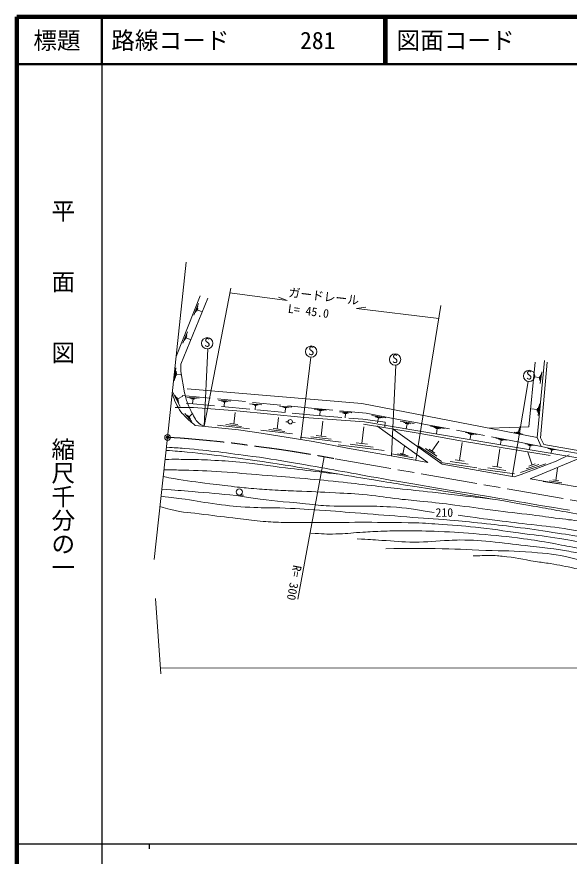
# Model space of a CAD drawing. Units: millimetres, scale not verified. Extents: x 40000 to 680000, y 20000 to 380000.
# Drawn here: x 40000 to 156932, y 202409 to 380000 of the extents above; entities that cross this region are included whole.
import ezdxf
from ezdxf.enums import TextEntityAlignment as Align

# ---------------------------------------------------------------- set-up
doc = ezdxf.new("R2010")
doc.units = ezdxf.units.MM
doc.header["$LTSCALE"] = 1000
doc.header["$PDMODE"] = 32
doc.header["$PDSIZE"] = 500
doc.linetypes.add('CHAIN', pattern=[18.5, 12, -1.5, 3.5, -1.5])
doc.linetypes.add('DASHED', pattern=[7.5, 6, -1.5])
for name, color, linetype, lineweight in [('M-BGD', 7, 'Continuous', 13), ('M-BMK', 7, 'CHAIN', 13), ('M-STR-HTXT', 7, 'Continuous', 13), ('M-TTL', 2, 'Continuous', 140), ('M-TTL-BAND', 7, 'Continuous', 25), ('M-TTL-LINE', 7, 'Continuous', 50), ('M-TTL-TXT', 7, 'Continuous', 13)]:
    doc.layers.add(name, color=color, linetype=linetype, lineweight=lineweight)
doc.layers.add('M-OTRS', color=6, linetype='Continuous')
doc.styles.add('@ＭＳ ゴシック', font='')
doc.styles.add('ＭＳ ゴシック', font='')
doc.styles.get('@ＭＳ ゴシック').set_extended_font_data('@MS Gothic')
doc.styles.get('ＭＳ ゴシック').set_extended_font_data('MS Gothic')

msp = doc.modelspace()

# ---------------------------------------------------------------- linework, layer by layer
at = {"layer": 'M-BGD'}
for p, q in [((78827, 320987), (73750, 308146)), ((77497, 316849), (78435, 319348)), ((77845, 317431), (78314, 318681)), ((78076, 317701), (78311, 318326)), ((78193, 318013), (79102, 317672)), ((75125, 310958), (76130, 313351)), ((75485, 311510), (75987, 312707)), ((75719, 311764), (75970, 312362)), ((75845, 312063), (76715, 311698)), ((80437, 309740), (79637, 293356)), ((102241, 307975), (100097, 290570)), ((151683, 307254), (150165, 290983)), ((73395, 303063), (73663, 305731)), ((120234, 306312), (119327, 287082)), ((73583, 303718), (73717, 305052)), ((73738, 304039), (73805, 304706)), ((73772, 304373), (74742, 304275)), ((150650, 303663), (149420, 303812)), ((150687, 303970), (150613, 303355)), ((150878, 304259), (150729, 303029)), ((151107, 304855), (150808, 302395)), ((148238, 302829), (144834, 282756)), ((74565, 297586), (73032, 300520)), ((74315, 298389), (73548, 299856)), ((74257, 298826), (73873, 299559)), ((74065, 299192), (75132, 299750)), ((76025, 299498), (78616, 299292)), ((76664, 299329), (77959, 299226)), ((76978, 299185), (77626, 299134)), ((77302, 299160), (77227, 298218)), ((82716, 298868), (85307, 298662)), ((83355, 298699), (84650, 298596)), ((83669, 298555), (84317, 298504)), ((83993, 298530), (83918, 297588)), ((89280, 298141), (91871, 297935)), ((89919, 297972), (91214, 297869)), ((90233, 297828), (90881, 297777)), ((90557, 297803), (90482, 296861)), ((95595, 297643), (98185, 297437)), ((96233, 297473), (97528, 297371)), ((96548, 297330), (97195, 297278)), ((96871, 297304), (96797, 296362)), ((102958, 296988), (105549, 296783)), ((103597, 296819), (104892, 296716)), ((103911, 296676), (104559, 296624)), ((104235, 296650), (104160, 295708)), ((150175, 296905), (148945, 297054)), ((150212, 297212), (150137, 296598)), ((150403, 297501), (150254, 296271)), ((150631, 298098), (150333, 295638)), ((77077, 294412), (75539, 296066)), ((76768, 294895), (75998, 295722)), ((76650, 295172), (76266, 295585)), ((76458, 295379), (77060, 295938)), ((85952, 293829), (86249, 296271)), ((95102, 292776), (95399, 295218)), ((108297, 296407), (110887, 296201)), ((108935, 296238), (110230, 296135)), ((109249, 296094), (109897, 296043)), ((109573, 296068), (109498, 295126)), ((115132, 295659), (118088, 295152)), ((115848, 295398), (117326, 295144)), ((116195, 295200), (116933, 295073)), ((116564, 295137), (116380, 294062)), ((89235, 292810), (82520, 293627)), ((87594, 293320), (84236, 293728)), ((86791, 293727), (85113, 293931)), ((104431, 291294), (104815, 294450)), ((113036, 289701), (113466, 293241)), ((126996, 285733), (116229, 293477)), ((121172, 294428), (124128, 293922)), ((121888, 294167), (123366, 293914)), ((122235, 293970), (122974, 293843)), ((122604, 293906), (122420, 292832)), ((127580, 293390), (130536, 292883)), ((128296, 293129), (129774, 292876)), ((146206, 292114), (146409, 293026)), ((98385, 291757), (91670, 292574)), ((96743, 292267), (93386, 292675)), ((95941, 292674), (94262, 292878)), ((105516, 291162), (103346, 291426)), ((128643, 292931), (129382, 292804)), ((129012, 292868), (128828, 291793)), ((134944, 292045), (137359, 291631)), ((135529, 291832), (136737, 291625)), ((135812, 291670), (136416, 291567)), ((136114, 291619), (135963, 290740)), ((147067, 291684), (145244, 292089)), ((146637, 291899), (145725, 292102)), ((146434, 292064), (145978, 292165)), ((108675, 289978), (99996, 291033)), ((106553, 290636), (102214, 291164)), ((115416, 288963), (110549, 289555)), ((114253, 289553), (111819, 289849)), ((127869, 288090), (129310, 290238)), ((133716, 286108), (134269, 289908)), ((141382, 290856), (143737, 290452)), ((141952, 290648), (143130, 290446)), ((142228, 290491), (142817, 290390)), ((142523, 290440), (142376, 289584)), ((147645, 289626), (149708, 289273)), ((117796, 288224), (108061, 289408)), ((121723, 287513), (122034, 289157)), ((129926, 285932), (125092, 289173)), ((128897, 287011), (126481, 288631)), ((128473, 287684), (127265, 288495)), ((141669, 284776), (142222, 288575)), ((149058, 285171), (148141, 287867)), ((148145, 289444), (149176, 289267)), ((148387, 289306), (148902, 289218)), ((148645, 289262), (148516, 288512)), ((152383, 288682), (154145, 288380)), ((152810, 288526), (153691, 288375)), ((153017, 288408), (153457, 288333)), ((153237, 288370), (153127, 287730)), ((123905, 286673), (119384, 287530)), ((122814, 287093), (120553, 287521)), ((122288, 287405), (121157, 287620)), ((134666, 285970), (132766, 286247)), ((137377, 284606), (129779, 285711)), ((135547, 285357), (131748, 285910)), ((145330, 283273), (137732, 284379)), ((143500, 284024), (139700, 284577)), ((142619, 284638), (140719, 284914)), ((151983, 285413), (146591, 283580)), ((150520, 285292), (147824, 284375)), ((149732, 285400), (148384, 284941)), ((154096, 281926), (154476, 284539)), ((156613, 280893), (151389, 281653)), ((155355, 281410), (152742, 281790)), ((154749, 281831), (153443, 282021))]:
    msp.add_line(p, q, dxfattribs=at)
at = {"layer": 'M-BGD', "color": 1}
for p, q in [((96944, 294323), (97429, 294291)), ((98317, 294233), (98937, 294192)), ((87108, 278816), (88015, 278816))]:
    msp.add_line(p, q, dxfattribs=at)
at = {"layer": 'M-BGD'}
for points in [[(75884, 328079), (71916, 291009), (69048, 265178)], [(80424, 320495), (74740, 306490), (74757, 304972), (75505, 300445)], [(73492, 297360), (77433, 297345), (86547, 296628), (100824, 295205), (113612, 294273), (166654, 285376), (186383, 282287), (200014, 280652), (211823, 281558), (221256, 284053), (231865, 287444), (240957, 290967), (253836, 297325), (265122, 312086)], [(140057, 292949), (148402, 293236), (149723, 306934)], [(152278, 306962), (150868, 290942), (151588, 289502), (166768, 286805), (186357, 283641), (198968, 281935), (199217, 282308), (199779, 296053)], [(76097, 301263), (113068, 298198), (150165, 290983), (150991, 289095)], [(77776, 293540), (86902, 292638), (91721, 291921), (102764, 290140), (110023, 288709), (121248, 286746), (126996, 285733)], [(113359, 293847), (118095, 293037), (125370, 291822), (134367, 290248), (152886, 287151)], [(156901, 287333), (154185, 285996), (146760, 283140), (145306, 282672), (130006, 285372), (119694, 292770)], [(150991, 289095), (154751, 288340), (166447, 286316), (183308, 283629), (186339, 283064), (194803, 281965), (199735, 281223)], [(159291, 286717), (148673, 282266), (165271, 279455), (188609, 275487), (194476, 277218), (199804, 279077), (201051, 279711), (202421, 280739)]]:
    msp.add_lwpolyline(points, dxfattribs=at)
at = {"layer": 'M-BGD', "linetype": 'DASHED'}
for points in [[(74994, 299896), (100932, 297349), (113931, 296116), (119700, 294994), (125717, 293904), (146075, 290075), (150991, 289095)], [(75866, 298223), (102835, 295732), (113273, 294859), (117977, 294220), (117899, 293239)]]:
    msp.add_lwpolyline(points, dxfattribs=at)
at = {"layer": 'M-BGD', "color": 1}
for centre, radius in [((80309, 310933), 1200), ((102322, 309172), 1200), ((120066, 307500), 1200), ((148429, 304014), 1200), ((97878, 294329), 450), ((87108, 279464), 648)]:
    msp.add_circle(centre, radius, dxfattribs=at)
at = {"layer": 'M-BGD'}
msp.add_circle((71916, 291009), 600, dxfattribs=at)
for points, knots in [([(72911, 300308), (73243, 299304), (73341, 298984), (73733, 298186), (74083, 297472), (74281, 297064), (74758, 296427), (75125, 295936), (75382, 295703), (75810, 295264), (76523, 294532), (76822, 294316), (77776, 293540)], [0, 0, 0, 0, 1, 1, 1, 2, 2, 2, 3, 3, 3, 4, 4, 4, 4]), ([(75505, 300445), (75809, 299246), (75902, 298866), (76288, 297901), (76659, 296972), (76925, 296473), (77417, 295602), (77720, 295065), (77843, 294717), (78272, 294273), (78718, 293811), (79000, 293675), (79637, 293356)], [0, 0, 0, 0, 1, 1, 1, 2, 2, 2, 3, 3, 3, 4, 4, 4, 4]), ([(71611, 288267), (73767, 288110), (74332, 288057), (76073, 287897), (79379, 287594), (81224, 287351), (84517, 286932), (87923, 286498), (89829, 286239), (93225, 285732), (96011, 285316), (97566, 285042), (100345, 284579), (103451, 284062), (104431, 283888), (108291, 283212)], [0, 0, 0, 0, 1, 1, 1, 2, 2, 2, 3, 3, 3, 4, 4, 4, 5, 5, 5, 5]), ([(71685, 288934), (73543, 288830), (74039, 288779), (75546, 288661), (81191, 288220), (84329, 287712), (89945, 286989), (93867, 286485), (96046, 286073), (99946, 285416), (106282, 284348), (109807, 283607), (116136, 282497), (124336, 281058), (128940, 280317), (137150, 278937), (144888, 277636), (147310, 277233), (156963, 275629)], [0, 0, 0, 0, 1, 1, 1, 2, 2, 2, 3, 3, 3, 4, 4, 4, 5, 5, 5, 6, 6, 6, 6]), ([(71400, 286367), (73598, 286383), (74173, 286385), (75949, 286358), (77940, 286329), (79056, 286307), (81044, 286203), (83455, 286076), (84808, 286012), (87213, 285782), (90997, 285421), (93098, 285042), (96871, 284582), (99724, 284235), (101324, 284054), (104178, 283710), (105784, 283516), (106287, 283456), (108291, 283212)], [0, 0, 0, 0, 1, 1, 1, 2, 2, 2, 3, 3, 3, 4, 4, 4, 5, 5, 5, 6, 6, 6, 6]), ([(70996, 282722), (72062, 282502), (72351, 282456), (73223, 282298), (76194, 281758), (77882, 281595), (80877, 281207), (82903, 280945), (84040, 280811), (86070, 280584), (87667, 280406), (88561, 280301), (90162, 280169), (91937, 280023), (92933, 279962), (94711, 279868), (96455, 279775), (97432, 279748), (99177, 279670), (102402, 279526), (104210, 279472), (107433, 279296), (110070, 279153), (111552, 279112), (114179, 278845), (116803, 278578), (118256, 278282), (120878, 277988), (122901, 277760), (124041, 277690), (126065, 277474), (128654, 277197), (130104, 277039), (132686, 276710), (135842, 276309), (137600, 276009), (140756, 275604), (144013, 275187), (145845, 275011), (149102, 274600), (151322, 274321), (152562, 274138), (154781, 273853), (156833, 273589), (157991, 273499), (160039, 273198), (161917, 272923), (162962, 272725), (164829, 272380)], [0, 0, 0, 0, 1, 1, 1, 2, 2, 2, 3, 3, 3, 4, 4, 4, 5, 5, 5, 6, 6, 6, 7, 7, 7, 8, 8, 8, 9, 9, 9, 10, 10, 10, 11, 11, 11, 12, 12, 12, 13, 13, 13, 14, 14, 14, 15, 15, 15, 16, 16, 16, 16]), ([(71153, 284136), (73151, 284139), (73678, 284127), (75296, 284095), (78432, 284033), (80189, 283942), (83319, 283737), (86694, 283515), (88578, 283307), (91950, 283036), (95071, 282784), (96821, 282666), (99941, 282397), (103132, 282122), (104920, 281969), (108105, 281634), (110846, 281345), (112376, 281135), (115115, 280823), (117281, 280577), (118494, 280439), (120661, 280200), (123514, 279886), (125114, 279725), (127967, 279406), (129794, 279202), (130815, 279073), (132641, 278861), (136042, 278464), (137956, 278306), (141349, 277848), (143870, 277508), (145262, 277190), (147768, 276757), (151947, 276036), (154276, 275560), (158460, 274867), (161609, 274346), (163381, 274105), (166530, 273579), (172274, 272620), (175480, 272010), (181204, 270933), (183594, 270484), (184914, 270130), (187311, 269718), (189708, 269307), (191059, 269105), (193480, 268877), (196511, 268592), (198210, 268312), (201254, 268332), (201893, 268336), (202250, 268384), (202889, 268410), (204781, 268485), (205843, 268450), (207734, 268534), (209451, 268610), (210417, 268613), (212128, 268783), (213721, 268942), (214604, 269114), (216188, 269344), (218362, 269660), (219054, 269777), (221745, 270213)], [0, 0, 0, 0, 1, 1, 1, 2, 2, 2, 3, 3, 3, 4, 4, 4, 5, 5, 5, 6, 6, 6, 7, 7, 7, 8, 8, 8, 9, 9, 9, 10, 10, 10, 11, 11, 11, 12, 12, 12, 13, 13, 13, 14, 14, 14, 15, 15, 15, 16, 16, 16, 17, 17, 17, 18, 18, 18, 19, 19, 19, 20, 20, 20, 21, 21, 21, 22, 22, 22, 22]), ([(108291, 283212), (112404, 282545), (113436, 282378), (116733, 281837), (119058, 281456), (120359, 281231), (122684, 280856), (125664, 280376), (127338, 280134), (130318, 279656), (134578, 278974), (136283, 278684), (140699, 277934)], [0, 0, 0, 0, 1, 1, 1, 2, 2, 2, 3, 3, 3, 4, 4, 4, 4]), ([(101133, 276986), (95780, 277469), (94335, 277538), (90010, 278154), (88604, 278355), (87827, 278542), (86415, 278699), (82796, 279104), (80759, 279245), (77130, 279556), (74620, 279771), (73827, 279838), (70703, 280084)], [0, 0, 0, 0, 1, 1, 1, 2, 2, 2, 3, 3, 3, 4, 4, 4, 4]), ([(70533, 278551), (72988, 278285), (73637, 278206), (75620, 277939), (78252, 277584), (79701, 277215), (82335, 276880), (85045, 276534), (86571, 276374), (89298, 276225), (91784, 276090), (93183, 276181), (95670, 276085), (98959, 275959), (100799, 275835), (104083, 275618), (107510, 275391), (109428, 275228), (112853, 274963), (116651, 274670), (118776, 274477), (122574, 274185), (126121, 273911), (128113, 273820), (131657, 273515), (134313, 273285), (135798, 273124), (138449, 272845), (141208, 272554), (142754, 272398), (145506, 272050), (148622, 271657), (150364, 271410), (153467, 270929), (156162, 270510), (157670, 270265), (160353, 269776), (162080, 269461), (163047, 269279), (164761, 268903), (166863, 268443), (168034, 268149), (170105, 267564), (171805, 267083), (172752, 266787), (174404, 266162), (176498, 265369), (177665, 264878), (179623, 263794), (181066, 262994), (181901, 262553), (183160, 261488), (183958, 260812), (184368, 260379), (185013, 259556), (185658, 258734), (185856, 258374), (186447, 257297)], [0, 0, 0, 0, 1, 1, 1, 2, 2, 2, 3, 3, 3, 4, 4, 4, 5, 5, 5, 6, 6, 6, 7, 7, 7, 8, 8, 8, 9, 9, 9, 10, 10, 10, 11, 11, 11, 12, 12, 12, 13, 13, 13, 14, 14, 14, 15, 15, 15, 16, 16, 16, 17, 17, 17, 18, 18, 18, 19, 19, 19, 19]), ([(70293, 276397), (71357, 276050), (71689, 275979), (72593, 275750), (75264, 275074), (76843, 275104), (79573, 274732), (82359, 274353), (83925, 274182), (86718, 273850), (88595, 273626), (89643, 273460), (91527, 273299), (93263, 273151), (94240, 273100), (95982, 273039), (98954, 272936), (100621, 273046), (103595, 273039), (111697, 273021), (116238, 273115), (124338, 272930), (126562, 272880), (127805, 272759), (130024, 272603), (133230, 272379), (135025, 272231), (138218, 271871), (141854, 271462), (143876, 271111), (147503, 270625), (150406, 270235), (152045, 270106), (154934, 269628), (157440, 269213), (158843, 268968), (161321, 268413), (163427, 267941), (164609, 267667), (166665, 267011), (169610, 266070), (171272, 265502), (174018, 264082), (176081, 263015), (177218, 262317), (178972, 260795), (180448, 259514), (180969, 258926), (182415, 257165)], [0, 0, 0, 0, 1, 1, 1, 2, 2, 2, 3, 3, 3, 4, 4, 4, 5, 5, 5, 6, 6, 6, 7, 7, 7, 8, 8, 8, 9, 9, 9, 10, 10, 10, 11, 11, 11, 12, 12, 12, 13, 13, 13, 14, 14, 14, 15, 15, 15, 16, 16, 16, 16]), ([(128380, 275116), (124021, 275815), (122763, 276076), (119126, 276308), (116857, 276453), (115581, 276462), (113308, 276495), (110524, 276535), (108960, 276353), (106181, 276518), (104204, 276636), (103519, 276696), (101133, 276986)], [0, 0, 0, 0, 1, 1, 1, 2, 2, 2, 3, 3, 3, 4, 4, 4, 4]), ([(201892, 260663), (200982, 260366), (200753, 260292), (200022, 260056), (197652, 259288), (196341, 258804), (193947, 258116), (193334, 257940), (192991, 257814), (192358, 257742), (191708, 257669), (191331, 257790), (190698, 257953), (190204, 258080), (189961, 258257), (189507, 258490), (188739, 258884), (188317, 259123), (187583, 259577), (186088, 260500), (185296, 261089), (183844, 262077), (182809, 262781), (182309, 263296), (181227, 263923), (178906, 265268), (177589, 266027), (175093, 267008), (173295, 267714), (172288, 268135), (170419, 268620), (166522, 269632), (164281, 269957), (160347, 270817), (159015, 271108), (158283, 271349), (156936, 271564), (153847, 272060), (152096, 272190), (148991, 272569), (146171, 272914), (144588, 273081), (141770, 273434), (138518, 273841), (137489, 273983), (133451, 274532)], [0, 0, 0, 0, 1, 1, 1, 2, 2, 2, 3, 3, 3, 4, 4, 4, 5, 5, 5, 6, 6, 6, 7, 7, 7, 8, 8, 8, 9, 9, 9, 10, 10, 10, 11, 11, 11, 12, 12, 12, 13, 13, 13, 14, 14, 14, 15, 15, 15, 15]), ([(102265, 270748), (104767, 270592), (105492, 270543), (107561, 270582), (109549, 270619), (110656, 270793), (112640, 270914), (114352, 271019), (115309, 271103), (117023, 271164), (119014, 271234), (120130, 271253), (122122, 271247), (124940, 271238), (126520, 271237), (129335, 271112), (132667, 270964), (134533, 270841), (137857, 270566), (141545, 270262), (143613, 270074), (147282, 269585), (149650, 269269), (150969, 269029), (153321, 268609), (155317, 268252), (156430, 268023), (158420, 267632), (160247, 267274), (161293, 267167), (163094, 266698), (164627, 266298), (165472, 266017), (166968, 265493), (168135, 265084), (168800, 264878), (169928, 264371), (170694, 264027), (170958, 263901), (171860, 263426)], [0, 0, 0, 0, 1, 1, 1, 2, 2, 2, 3, 3, 3, 4, 4, 4, 5, 5, 5, 6, 6, 6, 7, 7, 7, 8, 8, 8, 9, 9, 9, 10, 10, 10, 11, 11, 11, 12, 12, 12, 13, 13, 13, 13]), ([(112079, 269578), (114582, 269401), (115220, 269359), (117235, 269235), (119936, 269068), (121446, 268844), (124152, 268861), (127046, 268880), (128661, 269106), (131552, 269235), (132428, 269274), (132918, 269314), (133795, 269313), (136703, 269309), (138330, 269125), (141226, 268861), (144148, 268595), (145773, 268336), (148688, 268004), (150635, 267783), (151732, 267710), (153674, 267444), (155122, 267245), (155931, 267117), (157366, 266836), (160123, 266295), (161658, 265915), (164345, 265091), (165748, 264661), (166568, 264451), (167850, 263736), (169073, 263054), (169521, 262669), (170732, 261602)], [0, 0, 0, 0, 1, 1, 1, 2, 2, 2, 3, 3, 3, 4, 4, 4, 5, 5, 5, 6, 6, 6, 7, 7, 7, 8, 8, 8, 9, 9, 9, 10, 10, 10, 11, 11, 11, 11]), ([(118110, 267455), (123146, 267545), (124490, 267567), (128578, 267502), (132752, 267435), (135086, 267267), (139257, 267105), (143082, 266956), (145237, 267060), (149049, 266707), (152280, 266408), (154129, 266339), (157274, 265539), (160416, 264740), (162212, 264312), (165173, 262992), (166340, 262472), (166772, 262293), (168117, 261566)], [0, 0, 0, 0, 1, 1, 1, 2, 2, 2, 3, 3, 3, 4, 4, 4, 5, 5, 5, 6, 6, 6, 6]), ([(141285, 266022), (141986, 265968), (142178, 265941), (142749, 265882), (145518, 265593), (147038, 265193), (149791, 264776), (151013, 264590), (151702, 264510), (152922, 264308), (154959, 263972), (156098, 263760), (158110, 263296), (159528, 262968), (160326, 262787), (161708, 262330), (162584, 262040), (163091, 261909), (163920, 261504), (164523, 261210), (164741, 261088), (165416, 260663)], [0, 0, 0, 0, 1, 1, 1, 2, 2, 2, 3, 3, 3, 4, 4, 4, 5, 5, 5, 6, 6, 6, 7, 7, 7, 7])]:
    msp.add_open_spline(points, degree=3, knots=knots, dxfattribs=at)
msp.add_open_spline([(136611, 265975), (138948, 265999), (138948, 265999), (141285, 266022)], degree=3, dxfattribs=at)
at = {"layer": 'M-BMK'}
msp.add_line((107364, 286509), (184499, 273033), dxfattribs=at)
msp.add_open_spline([(71916, 291009), (72618, 290992), (72805, 290981), (73375, 290955), (75108, 290876), (76075, 290764), (77803, 290608), (80746, 290340), (82396, 290196), (85332, 289855), (87536, 289598), (88762, 289381), (90961, 289086), (92857, 288832), (93922, 288719), (95815, 288446), (98254, 288093), (99614, 287851), (102046, 287449), (104127, 287104), (105286, 286872), (107364, 286509)], degree=3, knots=[0, 0, 0, 0, 1, 1, 1, 2, 2, 2, 3, 3, 3, 4, 4, 4, 5, 5, 5, 6, 6, 6, 7, 7, 7, 7], dxfattribs=at)
msp.add_open_spline([(127995, 282925), (127995, 282925), (127995, 282925), (127995, 282925)], degree=3, dxfattribs=at)
at = {"layer": 'M-OTRS'}
msp.add_point((71916, 291009), dxfattribs=at)
at = {"layer": 'M-STR-HTXT'}
for p, q in [((85298, 322603), (79637, 293356)), ((85097, 321566), (97225, 319947)), ((97225, 319947), (95381, 320715)), ((111921, 318285), (113901, 318566)), ((111921, 318285), (129345, 316168)), ((129792, 318915), (124459, 286180)), ((105097, 286915), (99493, 256791)), ((69359, 256961), (70523, 240973)), ((70433, 242215), (558444, 242651))]:
    msp.add_line(p, q, dxfattribs=at)
at = {"layer": 'M-TTL'}
for p, q in [((40000, 380000), (40000, 20000)), ((680000, 380000), (40000, 380000))]:
    msp.add_line(p, q, dxfattribs=at)
at = {"layer": 'M-TTL-BAND'}
for p, q in [((58000, 370000), (58000, 20000)), ((40000, 205000), (579000, 205000)), ((68000, 205000), (68000, 204000))]:
    msp.add_line(p, q, dxfattribs=at)
at = {"layer": 'M-TTL-LINE'}
for p, q in [((58000, 380000), (58000, 370000)), ((117750, 380000), (117750, 370000)), ((118250, 380000), (118250, 370000)), ((40000, 370000), (680000, 370000))]:
    msp.add_line(p, q, dxfattribs=at)

# ---------------------------------------------------------------- texts
at = {"layer": 'M-BGD', "color": 1, "style": 'ＭＳ ゴシック'}
for p in [(80318, 309631), (102330, 307870), (120074, 306198), (148438, 302712)]:
    msp.add_text('S', height=1833, dxfattribs=at).set_placement(p, align=Align.BOTTOM_CENTER)
at = {"layer": 'M-BGD', "style": 'ＭＳ ゴシック'}
msp.add_text('210', height=1833, dxfattribs=at).set_placement((128628, 273661), align=Align.BOTTOM_LEFT)
at = {"layer": 'M-STR-HTXT', "style": 'ＭＳ ゴシック'}
for s, rotation, p in [('ガードレール', 353.372, (97365, 320252)), ('L= 45.0', 352.534, (97232, 316856)), ('R= 300', 259.384, (97980, 264201))]:
    msp.add_text(s, height=1833, rotation=rotation, dxfattribs=at).set_placement(p, align=Align.BOTTOM_LEFT)
at = {"layer": 'M-TTL-BAND', "style": '@ＭＳ ゴシック'}
for s, p in [('平\u3000\u3000面\u3000\u3000図', (49777, 306475)), ('縮尺千分の一', (49777, 261030))]:
    msp.add_text(s, height=3666, rotation=270, dxfattribs=at).set_placement(p, align=Align.MIDDLE_RIGHT)
at = {"layer": 'M-TTL-TXT', "style": 'ＭＳ ゴシック'}
msp.add_text('標題', height=3666, dxfattribs=at).set_placement((48500, 375000), align=Align.MIDDLE_CENTER)
for s, p in [('路線コード      281', (60000, 375000)), ('図面コード      8-0', (120380, 375000))]:
    msp.add_text(s, height=3666, dxfattribs=at).set_placement(p, align=Align.MIDDLE_LEFT)

doc.saveas('drawing.dxf')
